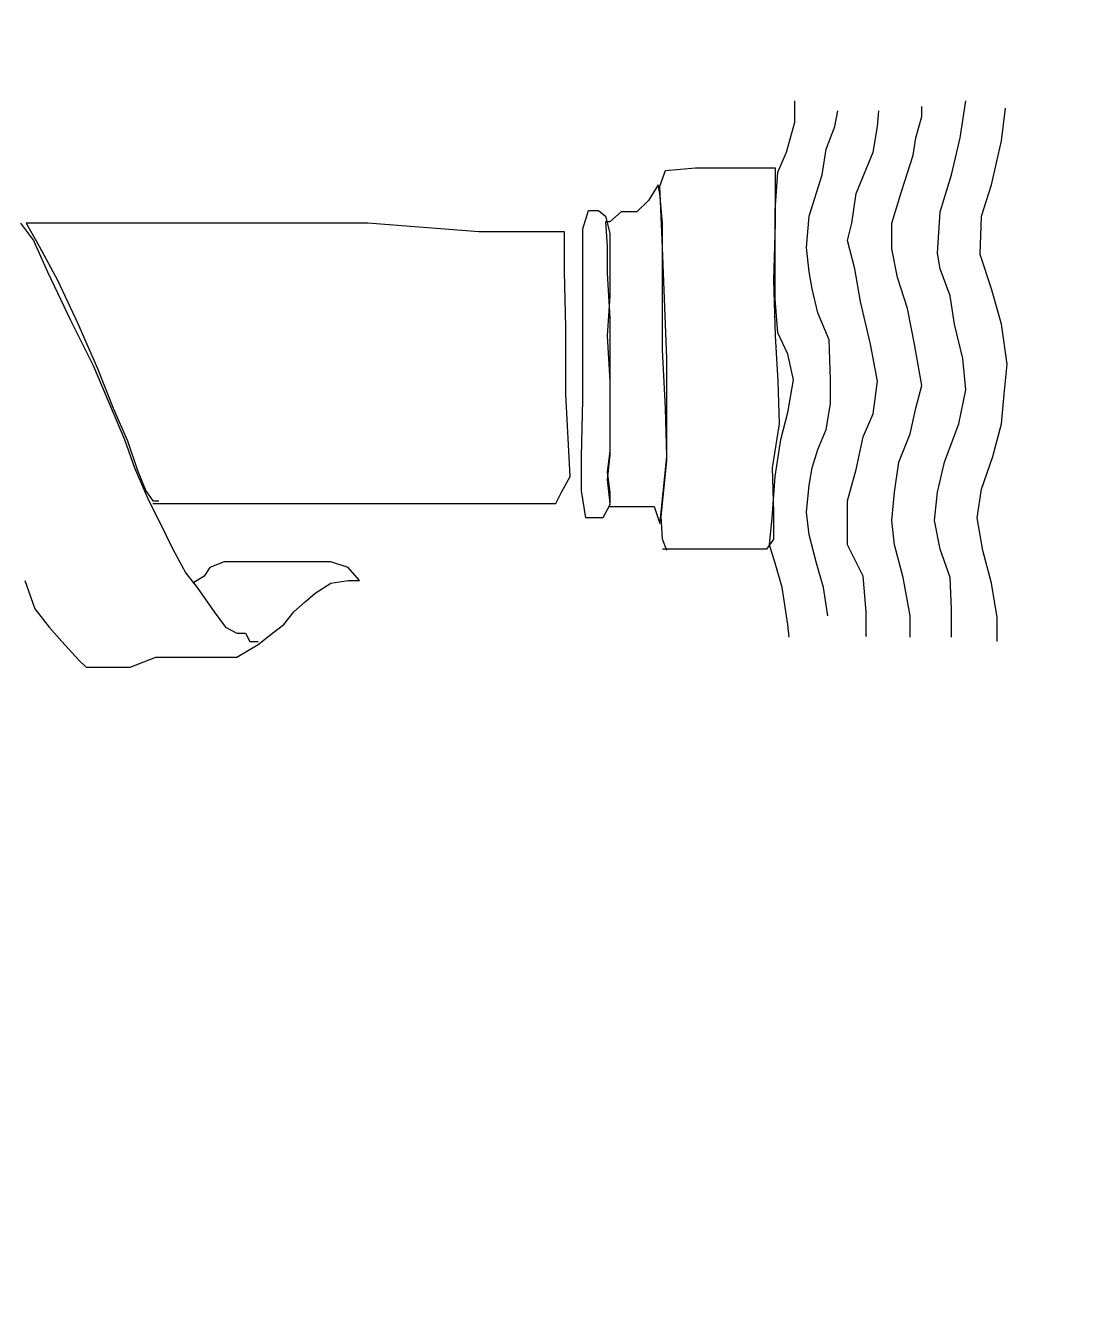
# Model space of a CAD drawing. Extents: x 748454 to 749044, y 4316681 to 4317708.
# Drawn here: x 748493.23 to 748500.74, y 4317526.49 to 4317535.47 of the extents above; entities that cross this region are included whole.
import ezdxf

# ---------------------------------------------------------------- set-up
doc = ezdxf.new("R2010")
doc.units = 0
doc.layers.get('0').update_dxf_attribs({"linetype": 'CONTINUOUS'})

msp = doc.modelspace()

# ---------------------------------------------------------------- linework, layer by layer
at = {"color": 0, "linetype": 'CONTINUOUS'}
for p, q in [((748498.64, 4317534.79), (748498.64, 4317534.94)), ((748498.64, 4317534.79), (748498.64, 4317534.94)), ((748499.53, 4317534.83), (748499.53, 4317534.9)), ((748499.53, 4317534.83), (748499.53, 4317534.9)), ((748499.8, 4317534.68), (748499.84, 4317534.94)), ((748499.8, 4317534.68), (748499.84, 4317534.94)), ((748500.09, 4317534.66), (748500.12, 4317534.89)), ((748500.09, 4317534.66), (748500.12, 4317534.89)), ((748498.92, 4317534.76), (748498.94, 4317534.87)), ((748498.92, 4317534.76), (748498.94, 4317534.87)), ((748499.22, 4317534.76), (748499.23, 4317534.87)), ((748499.22, 4317534.76), (748499.23, 4317534.87)), ((748499.49, 4317534.68), (748499.53, 4317534.83)), ((748499.49, 4317534.68), (748499.53, 4317534.83)), ((748498.58, 4317534.58), (748498.64, 4317534.79)), ((748498.58, 4317534.58), (748498.64, 4317534.79)), ((748498.86, 4317534.6), (748498.92, 4317534.76)), ((748498.86, 4317534.6), (748498.92, 4317534.76)), ((748499.19, 4317534.58), (748499.22, 4317534.76)), ((748499.19, 4317534.58), (748499.22, 4317534.76)), ((748499.47, 4317534.56), (748499.49, 4317534.68)), ((748499.47, 4317534.56), (748499.49, 4317534.68)), ((748499.74, 4317534.42), (748499.8, 4317534.68)), ((748499.74, 4317534.42), (748499.8, 4317534.68)), ((748500.02, 4317534.35), (748500.09, 4317534.66)), ((748500.02, 4317534.35), (748500.09, 4317534.66)), ((748498.52, 4317534.44), (748498.58, 4317534.58)), ((748498.52, 4317534.44), (748498.58, 4317534.58)), ((748498.83, 4317534.42), (748498.86, 4317534.6)), ((748498.83, 4317534.42), (748498.86, 4317534.6)), ((748499.07, 4317534.29), (748499.19, 4317534.58)), ((748499.07, 4317534.29), (748499.19, 4317534.58)), ((748499.39, 4317534.31), (748499.47, 4317534.56)), ((748499.39, 4317534.31), (748499.47, 4317534.56)), ((748497.69, 4317534.34), (748497.73, 4317534.45)), ((748497.69, 4317534.34), (748497.73, 4317534.45)), ((748497.73, 4317534.45), (748497.94, 4317534.47)), ((748497.73, 4317534.45), (748497.94, 4317534.47)), ((748497.94, 4317534.47), (748498.25, 4317534.47)), ((748497.94, 4317534.47), (748498.25, 4317534.47)), ((748498.25, 4317534.47), (748498.4, 4317534.47)), ((748498.25, 4317534.47), (748498.4, 4317534.47)), ((748498.4, 4317534.47), (748498.5, 4317534.47)), ((748498.4, 4317534.47), (748498.5, 4317534.47)), ((748498.5, 4317534.47), (748498.5, 4317534.36)), ((748498.5, 4317534.47), (748498.5, 4317534.36)), ((748498.5, 4317534.17), (748498.52, 4317534.44)), ((748498.5, 4317534.17), (748498.52, 4317534.44)), ((748497.68, 4317534.35), (748497.61, 4317534.24)), ((748497.68, 4317534.35), (748497.61, 4317534.24)), ((748497.69, 4317534.29), (748497.68, 4317534.35)), ((748497.69, 4317534.29), (748497.68, 4317534.35)), ((748498.5, 4317534.36), (748498.5, 4317534.08)), ((748498.5, 4317534.36), (748498.5, 4317534.08)), ((748498.74, 4317534.13), (748498.83, 4317534.42)), ((748498.74, 4317534.13), (748498.83, 4317534.42)), ((748499.66, 4317534.16), (748499.74, 4317534.42)), ((748499.66, 4317534.16), (748499.74, 4317534.42)), ((748499.95, 4317534.13), (748500.02, 4317534.35)), ((748499.95, 4317534.13), (748500.02, 4317534.35)), ((748497.71, 4317533.91), (748497.69, 4317534.34)), ((748497.71, 4317533.91), (748497.69, 4317534.34)), ((748497.71, 4317534.08), (748497.69, 4317534.29)), ((748497.71, 4317534.08), (748497.69, 4317534.29)), ((748499.04, 4317534.08), (748499.07, 4317534.29)), ((748499.04, 4317534.08), (748499.07, 4317534.29)), ((748499.32, 4317534.08), (748499.39, 4317534.31)), ((748499.32, 4317534.08), (748499.39, 4317534.31)), ((748497.15, 4317534.04), (748497.19, 4317534.17)), ((748497.15, 4317534.04), (748497.19, 4317534.17)), ((748497.19, 4317534.17), (748497.26, 4317534.17)), ((748497.19, 4317534.17), (748497.26, 4317534.17)), ((748497.26, 4317534.17), (748497.31, 4317534.13)), ((748497.26, 4317534.17), (748497.31, 4317534.13)), ((748497.61, 4317534.24), (748497.53, 4317534.16)), ((748497.61, 4317534.24), (748497.53, 4317534.16)), ((748498.5, 4317533.87), (748498.5, 4317534.17)), ((748498.5, 4317533.87), (748498.5, 4317534.17)), ((748493.2, 4317534.08), (748493.29, 4317533.96)), ((748493.2, 4317534.08), (748493.29, 4317533.96)), ((748493.29, 4317534.08), (748493.24, 4317534.08)), ((748493.24, 4317534.08), (748493.33, 4317533.92)), ((748493.29, 4317534.08), (748493.24, 4317534.08)), ((748493.24, 4317534.08), (748493.33, 4317533.92)), ((748493.44, 4317534.08), (748493.29, 4317534.08)), ((748493.44, 4317534.08), (748493.29, 4317534.08)), ((748493.82, 4317534.08), (748493.44, 4317534.08)), ((748493.82, 4317534.08), (748493.44, 4317534.08)), ((748494.42, 4317534.08), (748493.82, 4317534.08)), ((748494.42, 4317534.08), (748493.82, 4317534.08)), ((748494.92, 4317534.08), (748494.42, 4317534.08)), ((748494.92, 4317534.08), (748494.42, 4317534.08)), ((748495.64, 4317534.08), (748494.92, 4317534.08)), ((748495.64, 4317534.08), (748494.92, 4317534.08)), ((748496.42, 4317534.02), (748495.64, 4317534.08)), ((748496.42, 4317534.02), (748495.64, 4317534.08)), ((748497.31, 4317534.13), (748497.34, 4317534.01)), ((748497.31, 4317534.13), (748497.34, 4317534.01)), ((748497.34, 4317534.09), (748497.31, 4317534.09)), ((748497.31, 4317534.09), (748497.32, 4317533.92)), ((748497.34, 4317534.09), (748497.31, 4317534.09)), ((748497.31, 4317534.09), (748497.32, 4317533.92)), ((748497.42, 4317534.16), (748497.34, 4317534.09)), ((748497.42, 4317534.16), (748497.34, 4317534.09)), ((748497.53, 4317534.16), (748497.42, 4317534.16)), ((748497.53, 4317534.16), (748497.42, 4317534.16)), ((748497.71, 4317533.73), (748497.71, 4317534.08)), ((748497.71, 4317533.73), (748497.71, 4317534.08)), ((748498.5, 4317534.08), (748498.49, 4317533.68)), ((748498.5, 4317534.08), (748498.49, 4317533.68)), ((748498.72, 4317533.91), (748498.74, 4317534.13)), ((748498.72, 4317533.91), (748498.74, 4317534.13)), ((748499.01, 4317533.96), (748499.04, 4317534.08)), ((748499.01, 4317533.96), (748499.04, 4317534.08)), ((748499.32, 4317533.9), (748499.32, 4317534.08)), ((748499.32, 4317533.9), (748499.32, 4317534.08)), ((748499.64, 4317533.87), (748499.66, 4317534.16)), ((748499.64, 4317533.87), (748499.66, 4317534.16)), ((748499.94, 4317533.86), (748499.95, 4317534.13)), ((748499.94, 4317533.86), (748499.95, 4317534.13)), ((748496.88, 4317534.02), (748496.42, 4317534.02)), ((748496.88, 4317534.02), (748496.42, 4317534.02)), ((748497.02, 4317534.02), (748496.88, 4317534.02)), ((748497.02, 4317534.02), (748496.88, 4317534.02)), ((748497.02, 4317533.96), (748497.02, 4317534.02)), ((748497.02, 4317533.96), (748497.02, 4317534.02)), ((748497.15, 4317533.84), (748497.15, 4317534.04)), ((748497.15, 4317533.84), (748497.15, 4317534.04)), ((748497.34, 4317534.01), (748497.34, 4317533.91)), ((748497.34, 4317534.01), (748497.34, 4317533.91)), ((748493.29, 4317533.96), (748493.39, 4317533.74)), ((748493.29, 4317533.96), (748493.39, 4317533.74)), ((748493.33, 4317533.92), (748493.46, 4317533.68)), ((748493.33, 4317533.92), (748493.46, 4317533.68)), ((748497.02, 4317533.74), (748497.02, 4317533.96)), ((748497.02, 4317533.74), (748497.02, 4317533.96)), ((748497.32, 4317533.92), (748497.32, 4317533.73)), ((748497.32, 4317533.92), (748497.32, 4317533.73)), ((748497.34, 4317533.91), (748497.34, 4317533.57)), ((748497.34, 4317533.91), (748497.34, 4317533.57)), ((748497.74, 4317533.13), (748497.71, 4317533.91)), ((748497.74, 4317533.13), (748497.71, 4317533.91)), ((748498.74, 4317533.74), (748498.72, 4317533.91)), ((748498.74, 4317533.74), (748498.72, 4317533.91)), ((748499.06, 4317533.76), (748499.01, 4317533.96)), ((748499.06, 4317533.76), (748499.01, 4317533.96)), ((748499.36, 4317533.7), (748499.32, 4317533.9)), ((748499.36, 4317533.7), (748499.32, 4317533.9)), ((748497.15, 4317533.38), (748497.15, 4317533.84)), ((748497.15, 4317533.38), (748497.15, 4317533.84)), ((748498.5, 4317533.55), (748498.5, 4317533.87)), ((748498.5, 4317533.55), (748498.5, 4317533.87)), ((748499.66, 4317533.76), (748499.64, 4317533.87)), ((748499.66, 4317533.76), (748499.64, 4317533.87)), ((748500.02, 4317533.62), (748499.94, 4317533.86)), ((748500.02, 4317533.62), (748499.94, 4317533.86)), ((748493.39, 4317533.74), (748493.55, 4317533.4)), ((748493.39, 4317533.74), (748493.55, 4317533.4)), ((748497.03, 4317533.35), (748497.02, 4317533.74)), ((748497.03, 4317533.35), (748497.02, 4317533.74)), ((748497.32, 4317533.73), (748497.34, 4317533.41)), ((748497.32, 4317533.73), (748497.34, 4317533.41)), ((748497.71, 4317533.19), (748497.71, 4317533.73)), ((748497.71, 4317533.19), (748497.71, 4317533.73)), ((748498.76, 4317533.62), (748498.74, 4317533.74)), ((748498.76, 4317533.62), (748498.74, 4317533.74)), ((748499.1, 4317533.53), (748499.06, 4317533.76)), ((748499.1, 4317533.53), (748499.06, 4317533.76)), ((748499.73, 4317533.57), (748499.66, 4317533.76)), ((748499.73, 4317533.57), (748499.66, 4317533.76)), ((748493.46, 4317533.68), (748493.6, 4317533.38)), ((748493.46, 4317533.68), (748493.6, 4317533.38)), ((748498.49, 4317533.68), (748498.5, 4317533.29)), ((748498.49, 4317533.68), (748498.5, 4317533.29)), ((748499.43, 4317533.48), (748499.36, 4317533.7)), ((748499.43, 4317533.48), (748499.36, 4317533.7)), ((748497.34, 4317533.57), (748497.32, 4317533.29)), ((748497.34, 4317533.57), (748497.32, 4317533.29)), ((748498.52, 4317533.31), (748498.5, 4317533.55)), ((748498.52, 4317533.31), (748498.5, 4317533.55)), ((748498.8, 4317533.45), (748498.76, 4317533.62)), ((748498.8, 4317533.45), (748498.76, 4317533.62)), ((748499.76, 4317533.37), (748499.73, 4317533.57)), ((748499.76, 4317533.37), (748499.73, 4317533.57)), ((748500.09, 4317533.37), (748500.02, 4317533.62)), ((748500.09, 4317533.37), (748500.02, 4317533.62)), ((748498.88, 4317533.26), (748498.8, 4317533.45)), ((748498.88, 4317533.26), (748498.8, 4317533.45)), ((748499.17, 4317533.23), (748499.1, 4317533.53)), ((748499.17, 4317533.23), (748499.1, 4317533.53)), ((748499.48, 4317533.23), (748499.43, 4317533.48)), ((748499.48, 4317533.23), (748499.43, 4317533.48)), ((748493.55, 4317533.4), (748493.71, 4317533.08)), ((748493.55, 4317533.4), (748493.71, 4317533.08)), ((748493.6, 4317533.38), (748493.74, 4317533.06)), ((748493.6, 4317533.38), (748493.74, 4317533.06)), ((748497.15, 4317532.84), (748497.15, 4317533.38)), ((748497.15, 4317532.84), (748497.15, 4317533.38)), ((748497.34, 4317533.41), (748497.34, 4317533.11)), ((748497.34, 4317533.41), (748497.34, 4317533.11)), ((748499.82, 4317533.13), (748499.76, 4317533.37)), ((748499.82, 4317533.13), (748499.76, 4317533.37)), ((748500.13, 4317533.09), (748500.09, 4317533.37)), ((748500.13, 4317533.09), (748500.09, 4317533.37)), ((748497.03, 4317532.88), (748497.03, 4317533.35)), ((748497.03, 4317532.88), (748497.03, 4317533.35)), ((748497.32, 4317533.29), (748497.34, 4317532.97)), ((748497.32, 4317533.29), (748497.34, 4317532.97)), ((748498.5, 4317533.29), (748498.52, 4317532.97)), ((748498.5, 4317533.29), (748498.52, 4317532.97)), ((748498.59, 4317533.16), (748498.52, 4317533.31)), ((748498.59, 4317533.16), (748498.52, 4317533.31)), ((748497.73, 4317532.78), (748497.71, 4317533.19)), ((748497.73, 4317532.78), (748497.71, 4317533.19)), ((748498.89, 4317532.98), (748498.88, 4317533.26)), ((748498.89, 4317532.98), (748498.88, 4317533.26)), ((748499.22, 4317532.97), (748499.17, 4317533.23)), ((748499.22, 4317532.97), (748499.17, 4317533.23)), ((748499.53, 4317532.94), (748499.48, 4317533.23)), ((748499.53, 4317532.94), (748499.48, 4317533.23)), ((748497.34, 4317533.11), (748497.34, 4317532.75)), ((748497.34, 4317533.11), (748497.34, 4317532.75)), ((748497.74, 4317532.41), (748497.74, 4317533.13)), ((748497.74, 4317532.41), (748497.74, 4317533.13)), ((748498.63, 4317532.98), (748498.59, 4317533.16)), ((748498.63, 4317532.98), (748498.59, 4317533.16)), ((748499.84, 4317532.91), (748499.82, 4317533.13)), ((748499.84, 4317532.91), (748499.82, 4317533.13)), ((748500.11, 4317532.88), (748500.13, 4317533.09)), ((748500.11, 4317532.88), (748500.13, 4317533.09)), ((748493.71, 4317533.08), (748493.82, 4317532.82)), ((748493.71, 4317533.08), (748493.82, 4317532.82)), ((748493.74, 4317533.06), (748493.85, 4317532.78)), ((748493.74, 4317533.06), (748493.85, 4317532.78)), ((748497.34, 4317532.97), (748497.34, 4317532.67)), ((748497.34, 4317532.97), (748497.34, 4317532.67)), ((748498.52, 4317532.97), (748498.53, 4317532.67)), ((748498.52, 4317532.97), (748498.53, 4317532.67)), ((748498.59, 4317532.75), (748498.63, 4317532.98)), ((748498.59, 4317532.75), (748498.63, 4317532.98)), ((748498.89, 4317532.81), (748498.89, 4317532.98)), ((748498.89, 4317532.81), (748498.89, 4317532.98)), ((748499.19, 4317532.74), (748499.22, 4317532.97)), ((748499.19, 4317532.74), (748499.22, 4317532.97)), ((748499.49, 4317532.78), (748499.53, 4317532.94)), ((748499.49, 4317532.78), (748499.53, 4317532.94)), ((748499.79, 4317532.67), (748499.84, 4317532.91)), ((748499.79, 4317532.67), (748499.84, 4317532.91)), ((748493.82, 4317532.82), (748493.93, 4317532.56)), ((748493.82, 4317532.82), (748493.93, 4317532.56)), ((748497.06, 4317532.3), (748497.03, 4317532.88)), ((748497.06, 4317532.3), (748497.03, 4317532.88)), ((748497.14, 4317532.44), (748497.15, 4317532.84)), ((748497.14, 4317532.44), (748497.15, 4317532.84)), ((748500.09, 4317532.67), (748500.11, 4317532.88)), ((748500.09, 4317532.67), (748500.11, 4317532.88)), ((748493.85, 4317532.78), (748493.95, 4317532.55)), ((748493.85, 4317532.78), (748493.95, 4317532.55)), ((748497.34, 4317532.75), (748497.34, 4317532.45)), ((748497.34, 4317532.75), (748497.34, 4317532.45)), ((748497.74, 4317532.44), (748497.73, 4317532.78)), ((748497.74, 4317532.44), (748497.73, 4317532.78)), ((748498.54, 4317532.56), (748498.59, 4317532.75)), ((748498.54, 4317532.56), (748498.59, 4317532.75)), ((748498.86, 4317532.63), (748498.89, 4317532.81)), ((748498.86, 4317532.63), (748498.89, 4317532.81)), ((748499.12, 4317532.58), (748499.19, 4317532.74)), ((748499.12, 4317532.58), (748499.19, 4317532.74)), ((748499.45, 4317532.6), (748499.49, 4317532.78)), ((748499.45, 4317532.6), (748499.49, 4317532.78)), ((748497.34, 4317532.67), (748497.34, 4317532.48)), ((748497.34, 4317532.67), (748497.34, 4317532.48)), ((748498.53, 4317532.67), (748498.48, 4317532.36)), ((748498.53, 4317532.67), (748498.48, 4317532.36)), ((748499.69, 4317532.4), (748499.79, 4317532.67)), ((748499.69, 4317532.4), (748499.79, 4317532.67)), ((748500.03, 4317532.44), (748500.09, 4317532.67)), ((748500.03, 4317532.44), (748500.09, 4317532.67)), ((748493.93, 4317532.56), (748494, 4317532.36)), ((748493.93, 4317532.56), (748494, 4317532.36)), ((748493.95, 4317532.55), (748494.02, 4317532.35)), ((748493.95, 4317532.55), (748494.02, 4317532.35)), ((748498.5, 4317532.3), (748498.54, 4317532.56)), ((748498.5, 4317532.3), (748498.54, 4317532.56)), ((748498.8, 4317532.49), (748498.86, 4317532.63)), ((748498.8, 4317532.49), (748498.86, 4317532.63)), ((748499.07, 4317532.35), (748499.12, 4317532.58)), ((748499.07, 4317532.35), (748499.12, 4317532.58)), ((748499.37, 4317532.4), (748499.45, 4317532.6)), ((748499.37, 4317532.4), (748499.45, 4317532.6)), ((748497.34, 4317532.48), (748497.32, 4317532.33)), ((748497.34, 4317532.48), (748497.32, 4317532.33)), ((748498.76, 4317532.36), (748498.8, 4317532.49)), ((748498.76, 4317532.36), (748498.8, 4317532.49)), ((748497.14, 4317532.2), (748497.14, 4317532.44)), ((748497.14, 4317532.2), (748497.14, 4317532.44)), ((748497.34, 4317532.45), (748497.32, 4317532.28)), ((748497.34, 4317532.45), (748497.32, 4317532.28)), ((748497.7, 4317532.05), (748497.74, 4317532.44)), ((748497.7, 4317532.05), (748497.74, 4317532.44)), ((748497.7, 4317532.02), (748497.74, 4317532.41)), ((748497.7, 4317532.02), (748497.74, 4317532.41)), ((748499.34, 4317532.19), (748499.37, 4317532.4)), ((748499.34, 4317532.19), (748499.37, 4317532.4)), ((748499.64, 4317532.19), (748499.69, 4317532.4)), ((748499.64, 4317532.19), (748499.69, 4317532.4)), ((748499.95, 4317532.21), (748500.03, 4317532.44)), ((748499.95, 4317532.21), (748500.03, 4317532.44)), ((748494, 4317532.36), (748494.1, 4317532.13)), ((748494, 4317532.36), (748494.1, 4317532.13)), ((748494.02, 4317532.35), (748494.08, 4317532.2)), ((748494.02, 4317532.35), (748494.08, 4317532.2)), ((748497, 4317532.19), (748497.06, 4317532.3)), ((748497, 4317532.19), (748497.06, 4317532.3)), ((748497.32, 4317532.33), (748497.34, 4317532.19)), ((748497.32, 4317532.33), (748497.34, 4317532.19)), ((748497.32, 4317532.28), (748497.34, 4317532.11)), ((748497.32, 4317532.28), (748497.34, 4317532.11)), ((748498.48, 4317532.36), (748498.49, 4317532.05)), ((748498.48, 4317532.36), (748498.49, 4317532.05)), ((748498.48, 4317532.01), (748498.5, 4317532.3)), ((748498.48, 4317532.01), (748498.5, 4317532.3)), ((748498.74, 4317532.24), (748498.76, 4317532.36)), ((748498.74, 4317532.24), (748498.76, 4317532.36)), ((748499.01, 4317532.13), (748499.07, 4317532.35)), ((748499.01, 4317532.13), (748499.07, 4317532.35)), ((748494.08, 4317532.2), (748494.13, 4317532.13)), ((748494.08, 4317532.2), (748494.13, 4317532.13)), ((748496.96, 4317532.11), (748497, 4317532.19)), ((748496.96, 4317532.11), (748497, 4317532.19)), ((748497.17, 4317532.01), (748497.14, 4317532.2)), ((748497.17, 4317532.01), (748497.14, 4317532.2)), ((748497.34, 4317532.19), (748497.34, 4317532.1)), ((748497.34, 4317532.19), (748497.34, 4317532.1)), ((748498.72, 4317532.05), (748498.74, 4317532.24)), ((748498.72, 4317532.05), (748498.74, 4317532.24)), ((748499.32, 4317531.99), (748499.34, 4317532.19)), ((748499.32, 4317531.99), (748499.34, 4317532.19)), ((748499.62, 4317531.99), (748499.64, 4317532.19)), ((748499.62, 4317531.99), (748499.64, 4317532.19)), ((748499.92, 4317532.01), (748499.95, 4317532.21)), ((748499.92, 4317532.01), (748499.95, 4317532.21)), ((748494.1, 4317532.13), (748494.17, 4317531.99)), ((748494.1, 4317532.13), (748494.17, 4317531.99)), ((748494.13, 4317532.13), (748494.17, 4317532.13)), ((748494.13, 4317532.13), (748494.17, 4317532.13)), ((748494.13, 4317532.11), (748494.73, 4317532.11)), ((748494.13, 4317532.11), (748494.73, 4317532.11)), ((748494.73, 4317532.11), (748495.73, 4317532.11)), ((748494.73, 4317532.11), (748495.73, 4317532.11)), ((748495.73, 4317532.11), (748496.47, 4317532.11)), ((748495.73, 4317532.11), (748496.47, 4317532.11)), ((748496.47, 4317532.11), (748496.96, 4317532.11)), ((748496.47, 4317532.11), (748496.96, 4317532.11)), ((748497.34, 4317532.1), (748497.29, 4317532.01)), ((748497.34, 4317532.1), (748497.29, 4317532.01)), ((748499.01, 4317531.82), (748499.01, 4317532.13)), ((748499.01, 4317531.82), (748499.01, 4317532.13)), ((748497.25, 4317532.01), (748497.17, 4317532.01)), ((748497.25, 4317532.01), (748497.17, 4317532.01)), ((748497.29, 4317532.01), (748497.25, 4317532.01)), ((748497.29, 4317532.01), (748497.25, 4317532.01)), ((748497.34, 4317532.09), (748497.42, 4317532.09)), ((748497.34, 4317532.09), (748497.42, 4317532.09)), ((748497.42, 4317532.09), (748497.5, 4317532.09)), ((748497.42, 4317532.09), (748497.5, 4317532.09)), ((748497.5, 4317532.09), (748497.6, 4317532.09)), ((748497.5, 4317532.09), (748497.6, 4317532.09)), ((748497.6, 4317532.09), (748497.65, 4317532.09)), ((748497.6, 4317532.09), (748497.65, 4317532.09)), ((748497.65, 4317532.09), (748497.69, 4317531.97)), ((748497.65, 4317532.09), (748497.69, 4317531.97)), ((748497.69, 4317531.97), (748497.7, 4317532.05)), ((748497.69, 4317531.97), (748497.7, 4317532.05)), ((748497.71, 4317531.86), (748497.7, 4317532.02)), ((748497.71, 4317531.86), (748497.7, 4317532.02)), ((748498.46, 4317531.82), (748498.48, 4317532.01)), ((748498.46, 4317531.82), (748498.48, 4317532.01)), ((748498.49, 4317532.05), (748498.49, 4317531.86)), ((748498.49, 4317532.05), (748498.49, 4317531.86)), ((748498.74, 4317531.89), (748498.72, 4317532.05)), ((748498.74, 4317531.89), (748498.72, 4317532.05)), ((748499.96, 4317531.78), (748499.92, 4317532.01)), ((748499.96, 4317531.78), (748499.92, 4317532.01)), ((748494.17, 4317531.99), (748494.27, 4317531.79)), ((748494.17, 4317531.99), (748494.27, 4317531.79)), ((748499.34, 4317531.82), (748499.32, 4317531.99)), ((748499.34, 4317531.82), (748499.32, 4317531.99)), ((748499.66, 4317531.79), (748499.62, 4317531.99)), ((748499.66, 4317531.79), (748499.62, 4317531.99)), ((748497.74, 4317531.78), (748497.71, 4317531.86)), ((748497.74, 4317531.78), (748497.71, 4317531.86)), ((748498.49, 4317531.86), (748498.44, 4317531.79)), ((748498.49, 4317531.86), (748498.44, 4317531.79)), ((748498.79, 4317531.69), (748498.74, 4317531.89)), ((748498.79, 4317531.69), (748498.74, 4317531.89)), ((748494.27, 4317531.79), (748494.36, 4317531.62)), ((748494.27, 4317531.79), (748494.36, 4317531.62)), ((748497.77, 4317531.79), (748497.71, 4317531.79)), ((748497.77, 4317531.79), (748497.71, 4317531.79)), ((748497.9, 4317531.79), (748497.77, 4317531.79)), ((748497.9, 4317531.79), (748497.77, 4317531.79)), ((748498.1, 4317531.79), (748497.9, 4317531.79)), ((748498.1, 4317531.79), (748497.9, 4317531.79)), ((748498.35, 4317531.79), (748498.1, 4317531.79)), ((748498.35, 4317531.79), (748498.1, 4317531.79)), ((748498.44, 4317531.79), (748498.35, 4317531.79)), ((748498.44, 4317531.79), (748498.35, 4317531.79)), ((748498.5, 4317531.69), (748498.46, 4317531.82)), ((748498.5, 4317531.69), (748498.46, 4317531.82)), ((748499.12, 4317531.6), (748499.01, 4317531.82)), ((748499.12, 4317531.6), (748499.01, 4317531.82)), ((748499.4, 4317531.59), (748499.34, 4317531.82)), ((748499.4, 4317531.59), (748499.34, 4317531.82)), ((748499.73, 4317531.59), (748499.66, 4317531.79)), ((748499.73, 4317531.59), (748499.66, 4317531.79)), ((748500.02, 4317531.55), (748499.96, 4317531.78)), ((748500.02, 4317531.55), (748499.96, 4317531.78)), ((748494.53, 4317531.66), (748494.49, 4317531.6)), ((748494.53, 4317531.66), (748494.49, 4317531.6)), ((748494.63, 4317531.7), (748494.53, 4317531.66)), ((748494.63, 4317531.7), (748494.53, 4317531.66)), ((748494.73, 4317531.7), (748494.63, 4317531.7)), ((748494.73, 4317531.7), (748494.63, 4317531.7)), ((748494.9, 4317531.7), (748494.73, 4317531.7)), ((748494.9, 4317531.7), (748494.73, 4317531.7)), ((748495.01, 4317531.7), (748494.9, 4317531.7)), ((748495.01, 4317531.7), (748494.9, 4317531.7)), ((748495.16, 4317531.7), (748495.01, 4317531.7)), ((748495.16, 4317531.7), (748495.01, 4317531.7)), ((748495.28, 4317531.7), (748495.16, 4317531.7)), ((748495.28, 4317531.7), (748495.16, 4317531.7)), ((748495.38, 4317531.7), (748495.28, 4317531.7)), ((748495.38, 4317531.7), (748495.28, 4317531.7)), ((748495.5, 4317531.66), (748495.38, 4317531.7)), ((748495.5, 4317531.66), (748495.38, 4317531.7)), ((748495.58, 4317531.57), (748495.5, 4317531.66)), ((748495.58, 4317531.57), (748495.5, 4317531.66)), ((748498.55, 4317531.52), (748498.5, 4317531.69)), ((748498.55, 4317531.52), (748498.5, 4317531.69)), ((748498.84, 4317531.52), (748498.79, 4317531.69)), ((748498.84, 4317531.52), (748498.79, 4317531.69)), ((748493.23, 4317531.57), (748493.3, 4317531.37)), ((748493.23, 4317531.57), (748493.3, 4317531.37)), ((748494.36, 4317531.62), (748494.44, 4317531.52)), ((748494.36, 4317531.62), (748494.44, 4317531.52)), ((748494.49, 4317531.6), (748494.41, 4317531.55)), ((748494.49, 4317531.6), (748494.41, 4317531.55)), ((748495.38, 4317531.55), (748495.5, 4317531.57)), ((748495.38, 4317531.55), (748495.5, 4317531.57)), ((748495.5, 4317531.57), (748495.58, 4317531.57)), ((748495.5, 4317531.57), (748495.58, 4317531.57)), ((748499.14, 4317531.35), (748499.12, 4317531.6)), ((748499.14, 4317531.35), (748499.12, 4317531.6)), ((748499.45, 4317531.32), (748499.4, 4317531.59)), ((748499.45, 4317531.32), (748499.4, 4317531.59)), ((748499.74, 4317531.37), (748499.73, 4317531.59)), ((748499.74, 4317531.37), (748499.73, 4317531.59)), ((748494.44, 4317531.52), (748494.56, 4317531.35)), ((748494.44, 4317531.52), (748494.56, 4317531.35)), ((748495.2, 4317531.42), (748495.27, 4317531.48)), ((748495.2, 4317531.42), (748495.27, 4317531.48)), ((748495.27, 4317531.48), (748495.38, 4317531.55)), ((748495.27, 4317531.48), (748495.38, 4317531.55)), ((748498.59, 4317531.26), (748498.55, 4317531.52)), ((748498.59, 4317531.26), (748498.55, 4317531.52)), ((748498.87, 4317531.32), (748498.84, 4317531.52)), ((748498.87, 4317531.32), (748498.84, 4317531.52)), ((748500.06, 4317531.31), (748500.02, 4317531.55)), ((748500.06, 4317531.31), (748500.02, 4317531.55)), ((748495.12, 4317531.35), (748495.2, 4317531.42)), ((748495.12, 4317531.35), (748495.2, 4317531.42)), ((748493.3, 4317531.37), (748493.4, 4317531.24)), ((748493.3, 4317531.37), (748493.4, 4317531.24)), ((748494.56, 4317531.35), (748494.64, 4317531.24)), ((748494.56, 4317531.35), (748494.64, 4317531.24)), ((748495.05, 4317531.26), (748495.12, 4317531.35)), ((748495.05, 4317531.26), (748495.12, 4317531.35)), ((748499.14, 4317531.18), (748499.14, 4317531.35)), ((748499.14, 4317531.18), (748499.14, 4317531.35)), ((748499.45, 4317531.17), (748499.45, 4317531.32)), ((748499.45, 4317531.17), (748499.45, 4317531.32)), ((748499.74, 4317531.17), (748499.74, 4317531.37)), ((748499.74, 4317531.17), (748499.74, 4317531.37)), ((748500.06, 4317531.14), (748500.06, 4317531.31)), ((748500.06, 4317531.14), (748500.06, 4317531.31)), ((748493.4, 4317531.24), (748493.49, 4317531.14)), ((748493.4, 4317531.24), (748493.49, 4317531.14)), ((748494.64, 4317531.24), (748494.72, 4317531.2)), ((748494.64, 4317531.24), (748494.72, 4317531.2)), ((748494.72, 4317531.2), (748494.78, 4317531.2)), ((748494.72, 4317531.2), (748494.78, 4317531.2)), ((748494.78, 4317531.2), (748494.81, 4317531.14)), ((748494.78, 4317531.2), (748494.81, 4317531.14)), ((748494.87, 4317531.12), (748494.97, 4317531.2)), ((748494.87, 4317531.12), (748494.97, 4317531.2)), ((748494.97, 4317531.2), (748495.05, 4317531.26)), ((748494.97, 4317531.2), (748495.05, 4317531.26)), ((748498.6, 4317531.17), (748498.59, 4317531.26)), ((748498.6, 4317531.17), (748498.59, 4317531.26)), ((748493.49, 4317531.14), (748493.61, 4317531.01)), ((748493.49, 4317531.14), (748493.61, 4317531.01)), ((748494.72, 4317531.03), (748494.87, 4317531.12)), ((748494.72, 4317531.03), (748494.87, 4317531.12)), ((748494.81, 4317531.14), (748494.87, 4317531.14)), ((748494.81, 4317531.14), (748494.87, 4317531.14)), ((748493.97, 4317530.96), (748494.15, 4317531.03)), ((748493.97, 4317530.96), (748494.15, 4317531.03)), ((748494.15, 4317531.03), (748494.33, 4317531.03)), ((748494.15, 4317531.03), (748494.33, 4317531.03)), ((748494.33, 4317531.03), (748494.48, 4317531.03)), ((748494.33, 4317531.03), (748494.48, 4317531.03)), ((748494.48, 4317531.03), (748494.59, 4317531.03)), ((748494.48, 4317531.03), (748494.59, 4317531.03)), ((748494.59, 4317531.03), (748494.64, 4317531.03)), ((748494.59, 4317531.03), (748494.64, 4317531.03)), ((748494.64, 4317531.03), (748494.72, 4317531.03)), ((748494.64, 4317531.03), (748494.72, 4317531.03)), ((748493.61, 4317531.01), (748493.66, 4317530.96)), ((748493.61, 4317531.01), (748493.66, 4317530.96)), ((748493.66, 4317530.96), (748493.77, 4317530.96)), ((748493.66, 4317530.96), (748493.77, 4317530.96)), ((748493.77, 4317530.96), (748493.86, 4317530.96)), ((748493.77, 4317530.96), (748493.86, 4317530.96)), ((748493.86, 4317530.96), (748493.97, 4317530.96)), ((748493.86, 4317530.96), (748493.97, 4317530.96))]:
    msp.add_line(p, q, dxfattribs=at)
msp.add_point((748499.14, 4317531.18), dxfattribs=at)
msp.add_point((748499.14, 4317531.18), dxfattribs=at)

# ---------------------------------------------------------------- meshes
mesh = msp.add_polyface(dxfattribs=at)
corners = [(748454.5, 4316681), (748454.5, 4316681), (748454.5, 4316871.9618), (748762.5, 4316681), (748454.5, 4317046.4935), (749044, 4316681), (748454.5, 4317707.5), (749044, 4317342.0065), (749044, 4317707.5)]
mesh.append_faces([[corners[k] for k in face] for face in [(0, 1, 3, 2), (2, 3, 5, 4), (4, 5, 7, 6), (6, 7, 8, 8)]], dxfattribs={"vtx0": -1, "vtx2": -1, "color": 0})
mesh = msp.add_polyface(dxfattribs=at)
corners = [(748464.5, 4317521), (748464.5, 4317521), (748464.5, 4317695.2713), (748745.58, 4317521), (748464.5, 4317701.5), (748745.58, 4317527.2287), (748745.58, 4317701.5)]
mesh.append_faces([[corners[k] for k in face] for face in [(0, 1, 3, 2), (2, 3, 5, 4), (4, 5, 6, 6)]], dxfattribs={"vtx0": -1, "vtx2": -1, "color": 0})

doc.saveas('drawing.dxf')
